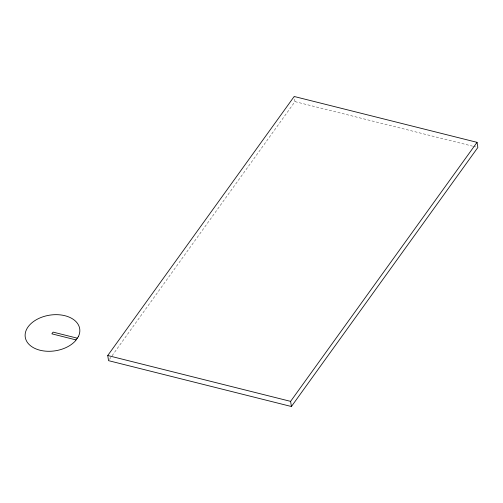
<?xml version="1.0" encoding="UTF-8"?>
<svg xmlns="http://www.w3.org/2000/svg" width="503" height="503" viewBox="0 0 503 503"><rect width="100%" height="100%" fill="white"/><g stroke="black" fill="none" stroke-linecap="round" stroke-linejoin="round"><path stroke-width="0.38" stroke-dasharray="2.52 1.89" d="M109.459 359.381L294.984 101.631L294.305 97.224M294.984 101.631L472.518 146.153M473.279 146.342L476.328 147.109"/><path stroke-width="0.75" d="M107.743 355.514L294.192 96.488L477.051 142.343L477.85 147.486L291.407 406.512L108.541 360.657L107.743 355.514L290.608 401.369L291.407 406.512M290.608 401.369L477.051 142.343M77.405 338.211L53.104 332.118L51.859 333.841L76.16 339.94M78.273 336.79L75.029 341.298A27.552 18.039 -8.8 0 1 28.897 344.259A27.552 18.039 -8.8 0 1 49.86 315.13A27.552 18.039 -8.8 0 1 78.273 336.79"/></g></svg>
